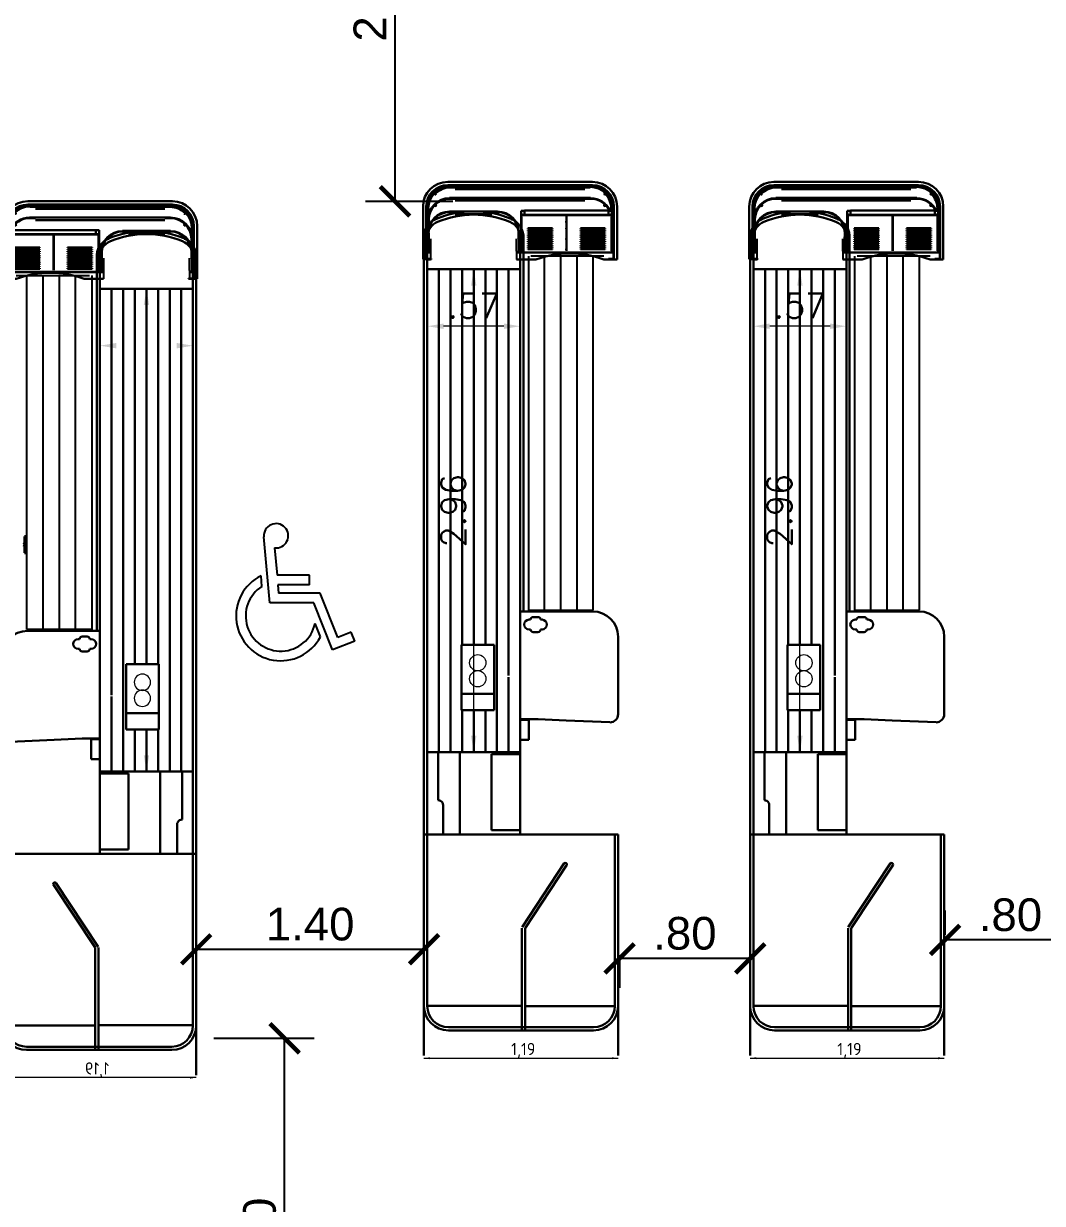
# Model space of a CAD drawing. Header units: millimetres. Extents: x 15590 to 15992, y 1055 to 1132.
# Drawn here: x 15850.69 to 15856.93, y 1075.63 to 1082.86 of the extents above; entities that cross this region are included whole.
import ezdxf
from ezdxf.enums import TextEntityAlignment as Align
from ezdxf.lldxf.tags import DXFTag

# ---------------------------------------------------------------- set-up
doc = ezdxf.new("R2010")
doc.units = ezdxf.units.MM
doc.header["$MEASUREMENT"] = 0
doc.layers.get('0').update_dxf_attribs({"lineweight": 9})
for name, color, linetype in [('AGR-CAISSE', 7, 'Continuous'), ('caisse', 7, 'Continuous'), ('CAISSES', 7, 'Continuous'), ('structure', 7, 'Continuous'), ('VISIBLE', 2, 'Continuous')]:
    doc.layers.add(name, color=color, linetype=linetype)
doc.layers.add('DM cloison', color=7, linetype='Continuous', lineweight=9)
doc.styles.add('Cotation', font='Romans.shx')
doc.styles.add('SEACAD_seiso_ttf', font='seiso.ttf')
doc.styles.get("Standard").update_dxf_attribs({"font": 'swiss.ttf', "height": 0.2})
tags = doc.linetypes.add('CENTER2', pattern=[28.575, 19.05, -3.175, 3.175, -3.175]).pattern_tags.tags
tags[10:11] = [DXFTag(74, 4), DXFTag(75, 0), DXFTag(340, '0'), DXFTag(46, 0.0), DXFTag(50, 0.0), DXFTag(44, 0.0), DXFTag(45, 0.0)]
tags[8:9] = [DXFTag(74, 4), DXFTag(75, 0), DXFTag(340, '0'), DXFTag(46, 0.0), DXFTag(50, 0.0), DXFTag(44, 0.0), DXFTag(45, 0.0)]
tags[6:7] = [DXFTag(74, 4), DXFTag(75, 0), DXFTag(340, '0'), DXFTag(46, 0.0), DXFTag(50, 0.0), DXFTag(44, 0.0), DXFTag(45, 0.0)]
tags[4:5] = [DXFTag(74, 4), DXFTag(75, 0), DXFTag(340, '0'), DXFTag(46, 0.0), DXFTag(50, 0.0), DXFTag(44, 0.0), DXFTag(45, 0.0)]
doc.dimstyles.new('DECIMAL-100', dxfattribs={"dimtxt": 0.15, "dimasz": 0.1, "dimexe": 0.2, "dimexo": 0.2, "dimgap": 0.05, "dimtad": 1, "dimzin": 4, "dimdsep": 46, "dimtxsty": 'Cotation', "dimcen": -0.5, "dimclrd": 1, "dimclre": 1, "dimclrt": 1, "dimadec": 0, "dimazin": 0, "dimtfac": 0.75, "dimtix": 1, "dimtmove": 2, "dimatfit": 3, "dimfxl": 1, "dimtvp": 0.9, "dimtolj": 1, "dimarcsym": 0})
doc.dimstyles.get("Standard").update_dxf_attribs({"dimtxt": 0.2, "dimasz": 0.18, "dimexe": 0.18, "dimexo": 0.0625, "dimgap": 0.05, "dimtad": 1, "dimzin": 4, "dimdsep": 46, "dimtxsty": 'Standard', "dimblk": 'ARCHTICK', "dimcen": 0.09, "dimadec": 0, "dimazin": 0, "dimtfac": 1, "dimtofl": 0, "dimtmove": 0, "dimatfit": 3, "dimfxl": 1, "dimtolj": 1, "dimtzin": 0, "dimarcsym": 0})

# ---------------------------------------------------------------- blocks, each defined once
blk = doc.blocks.new('_ArchTick')
at = {"color": 0, "linetype": 'ByBlock', "const_width": 0.15}
blk.add_lwpolyline([(-0.5, -0.5), (0.5, 0.5)], dxfattribs=at)
blk = doc.blocks.new('*D377')
at = {"color": 0, "lineweight": -2, "transparency": 16777216}
for p, q in [((15851.8551, 1076.6395), (15852.4689, 1076.6395)), ((15852.2889, 1074.1437), (15852.2889, 1076.6395)), ((15851.8551, 1074.1437), (15852.4689, 1074.1437))]:
    blk.add_line(p, q, dxfattribs=at)
at = {"layer": 'DEFPOINTS', "color": 0, "transparency": 16777216}
for p in [(15851.7926, 1076.6395), (15852.2889, 1076.6395), (15851.7926, 1074.1437)]:
    blk.add_point(p, dxfattribs=at)
at = {"color": 0, "lineweight": -2, "transparency": 16777216, "xscale": 0.18, "yscale": 0.18, "zscale": 0.18}
for p, rotation in [((15852.2889, 1076.6395), 90), ((15852.2889, 1074.1437), 270)]:
    blk.add_blockref('_ArchTick', p, dxfattribs=dict(at, rotation=rotation))
at = {"color": 0, "transparency": 16777216, "insert": (15852.1361, 1075.3916), "char_height": 0.2, "attachment_point": 5, "rotation": 90}
blk.add_mtext('\\A1;2.50', dxfattribs=at)
blk = doc.blocks.new('*D356')
at = {"color": 0, "lineweight": -2, "transparency": 16777216}
for p, q in [((15852.9654, 1081.7667), (15852.9654, 1084.2668)), ((15853.0265, 1084.2668), (15853.1454, 1084.2668)), ((15853.3199, 1081.7667), (15852.7854, 1081.7667))]:
    blk.add_line(p, q, dxfattribs=at)
at = {"layer": 'DEFPOINTS', "color": 0, "transparency": 16777216}
for p in [(15852.964, 1084.2668), (15852.9654, 1084.2668), (15853.3824, 1081.7667)]:
    blk.add_point(p, dxfattribs=at)
at = {"color": 0, "lineweight": -2, "transparency": 16777216, "xscale": 0.18, "yscale": 0.18, "zscale": 0.18}
for p, rotation in [((15852.9654, 1084.2668), 90), ((15852.9654, 1081.7667), 270)]:
    blk.add_blockref('_ArchTick', p, dxfattribs=dict(at, rotation=rotation))
at = {"color": 0, "transparency": 16777216, "insert": (15852.8126, 1083.0168), "char_height": 0.2, "attachment_point": 5, "rotation": 90}
blk.add_mtext('\\A1;2.50', dxfattribs=at)
blk = doc.blocks.new('*D75')
at = {"layer": 'CAISSES', "color": 1, "lineweight": -2, "transparency": 16777216}
for p, q in [((15696.0335, 1128.7426), (15696.1047, 1128.7426)), ((15695.9047, 1125.8851), (15695.9047, 1128.6426)), ((15696.0335, 1125.7851), (15696.1047, 1125.7851))]:
    blk.add_line(p, q, dxfattribs=at)
at = {"layer": 'CAISSES', "color": 1, "transparency": 16777216}
for points in [[(15695.8881, 1128.6426), (15695.9214, 1128.6426), (15695.9047, 1128.7426)], [(15695.8881, 1125.8851), (15695.9214, 1125.8851), (15695.9047, 1125.7851)]]:
    blk.add_solid(points, dxfattribs=at)
at = {"layer": 'DEFPOINTS', "color": 0, "transparency": 16777216}
for p in [(15695.8335, 1128.7426), (15695.9047, 1128.7426), (15695.8335, 1125.7851)]:
    blk.add_point(p, dxfattribs=at)
at = {"layer": 'CAISSES', "color": 1, "transparency": 16777216, "insert": (15695.7797, 1127.2639), "char_height": 0.15, "attachment_point": 5, "rotation": 90, "style": 'Cotation'}
blk.add_mtext('\\A1;2.96', dxfattribs=at)
blk = doc.blocks.new('*D76')
at = {"layer": 'CAISSES', "color": 1, "lineweight": -2, "transparency": 16777216}
for p, q in [((15695.6199, 1128.5426), (15695.6199, 1128.194)), ((15696.1895, 1128.5426), (15696.1895, 1128.194)), ((15696.0895, 1128.394), (15695.7199, 1128.394))]:
    blk.add_line(p, q, dxfattribs=at)
at = {"layer": 'CAISSES', "color": 1, "transparency": 16777216}
for points in [[(15695.7199, 1128.4107), (15695.7199, 1128.3773), (15695.6199, 1128.394)], [(15696.0895, 1128.4107), (15696.0895, 1128.3773), (15696.1895, 1128.394)]]:
    blk.add_solid(points, dxfattribs=at)
at = {"layer": 'DEFPOINTS', "color": 0, "transparency": 16777216}
for p in [(15695.6199, 1128.7426), (15696.1895, 1128.7426), (15695.6199, 1128.394)]:
    blk.add_point(p, dxfattribs=at)
at = {"layer": 'CAISSES', "color": 1, "transparency": 16777216, "insert": (15695.9047, 1128.519), "char_height": 0.15, "attachment_point": 5, "style": 'Cotation'}
blk.add_mtext('\\A1;.57', dxfattribs=at)
blk = doc.blocks.new('A$C20E746EF')
at = {"layer": 'CAISSES', "color": 3}
for p, q in [((0.0469, 0.0595), (0.0469, 0.0035)), ((0.5733, 0.0515), (0.5733, 0.0003))]:
    blk.add_line(p, q, dxfattribs=at)
at = {"layer": 'VISIBLE', "color": 3, "linetype": 'Continuous', "lineweight": 30}
for p, q in [((0.1513, 0.4755), (1.0386, 0.4755)), ((1.0386, 0.4553), (0.1513, 0.4553)), ((1.0386, 0.4538), (0.1513, 0.4538)), ((0.1518, 0.4538), (0.1518, 0.4523)), ((0.1629, 0.4464), (0.1629, 0.4452)), ((0.1629, 0.4464), (1.027, 0.4464)), ((0.1629, 0.4452), (1.027, 0.4452)), ((0.1931, 0.4452), (0.1629, 0.4452)), ((0.1654, 0.4447), (1.0245, 0.4447)), ((0.5937, 0.4407), (0.1654, 0.4407)), ((0.9968, 0.4452), (0.1931, 0.4452)), ((0.1931, 0.4452), (0.1931, 0.4447)), ((0.1931, 0.4351), (0.1931, 0.4407)), ((1.0245, 0.4407), (0.5962, 0.4407)), ((0.9968, 0.4447), (0.9968, 0.4452)), ((1.027, 0.4452), (0.9968, 0.4452)), ((0.9968, 0.4407), (0.9968, 0.4351)), ((1.027, 0.4464), (1.027, 0.4452)), ((1.0381, 0.4523), (1.0381, 0.4538)), ((0.1628, 0.3756), (0.1629, 0.3756)), ((0.1628, 0.3741), (0.1636, 0.3741)), ((0.1629, 0.3756), (0.1629, 0.3768)), ((1.027, 0.3768), (0.1629, 0.3768)), ((1.027, 0.3756), (0.1629, 0.3756)), ((0.1931, 0.3741), (0.1636, 0.3741)), ((0.1636, 0.3741), (0.1636, 0.3726)), ((0.1931, 0.3726), (0.1636, 0.3726)), ((0.1636, 0.3726), (0.1636, 0.3726)), ((0.1931, 0.3756), (0.1931, 0.3741)), ((0.1931, 0.3656), (0.1931, 0.3741)), ((0.9917, 0.4301), (0.1981, 0.4301)), ((0.9968, 0.3741), (0.9968, 0.3756)), ((0.9968, 0.3741), (0.9968, 0.3656)), ((1.0268, 0.3741), (0.9968, 0.3741)), ((1.0268, 0.3726), (0.9968, 0.3726)), ((1.0268, 0.3741), (1.027, 0.3741)), ((1.0268, 0.3741), (1.0268, 0.3726)), ((1.0268, 0.3726), (1.0268, 0.3726)), ((1.027, 0.3756), (1.027, 0.3768)), ((0, 0.0015), (0, 0.3242)), ((0.0202, 0.3242), (0.0202, 0.0398)), ((0.0217, 0.3242), (0.0217, 0.0418)), ((0.0222, 0.3242), (0.0222, 0.0419)), ((0.0237, 0.3242), (0.0222, 0.3242)), ((0.0318, 0.2839), (0.0318, 0.3141)), ((0.0323, 0.2561), (0.0323, 0.3116)), ((0.0363, 0.3116), (0.0363, 0.2788)), ((0.1628, 0.2935), (0.1629, 0.2935)), ((0.1628, 0.2919), (0.1628, 0.2919)), ((0.1931, 0.2919), (0.1628, 0.2919)), ((0.1628, 0.2919), (0.1628, 0.2904)), ((0.1931, 0.2904), (0.1628, 0.2904)), ((0.1628, 0.2904), (0.1628, 0.2904)), ((0.1629, 0.2935), (0.1629, 0.2947)), ((0.4573, 0.2947), (0.1629, 0.2947)), ((0.4573, 0.2935), (0.1629, 0.2935)), ((0.1931, 0.2935), (0.1931, 0.2919)), ((0.1931, 0.2834), (0.1931, 0.2919)), ((0.9917, 0.3605), (0.1981, 0.3605)), ((0.427, 0.2919), (0.427, 0.2935)), ((0.427, 0.2919), (0.427, 0.2834)), ((0.4573, 0.2919), (0.427, 0.2919)), ((0.4573, 0.2904), (0.427, 0.2904)), ((0.4573, 0.2935), (0.4573, 0.2947)), ((0.4573, 0.2919), (0.4573, 0.2904)), ((0.4573, 0.2904), (0.4573, 0.2904)), ((0.601, 0.2989), (0.6212, 0.2989)), ((0.601, 0.2987), (0.601, 0.2989)), ((0.601, 0.2987), (0.601, 0.2817)), ((0.6212, 0.2742), (0.6212, 0.2998)), ((0.6212, 0.2998), (1.1374, 0.2998)), ((1.1374, 0.2998), (1.1374, 0.2742)), ((1.1374, 0.2989), (1.1576, 0.2989)), ((1.1536, 0.2989), (1.1536, 0.3116)), ((1.1576, 0.3116), (1.1576, 0.2559)), ((1.1576, 0.2987), (1.1576, 0.2989)), ((1.1576, 0.2987), (1.1576, 0.2817)), ((1.1581, 0.3141), (1.1581, 0.2839)), ((1.1677, 0.3242), (1.1662, 0.3242)), ((1.1677, 0.0419), (1.1677, 0.3242)), ((1.1682, 0.0418), (1.1682, 0.3242)), ((1.1697, 0.0398), (1.1697, 0.3242)), ((1.1899, 0.3242), (1.1899, 0.0003)), ((0.0217, 0.2889), (0.0217, 0.2889)), ((0.0222, 0.2889), (0.0217, 0.2889)), ((0.0318, 0.2839), (0.0318, 0.246)), ((0.0323, 0.2839), (0.0318, 0.2839)), ((0.0318, 0.2143), (0.0318, 0.2445)), ((0.0333, 0.2143), (0.0333, 0.2445)), ((0.034, 0.2445), (0.034, 0.2143)), ((0.034, 0.2445), (0.0355, 0.2445)), ((0.0355, 0.2445), (0.0355, 0.2445)), ((0.0355, 0.2445), (0.0355, 0.2143)), ((0.0363, 0.2839), (0.0378, 0.2839)), ((0.422, 0.2783), (0.1981, 0.2783)), ((0.601, 0.2817), (0.601, 0.2803)), ((0.601, 0.2189), (0.601, 0.2803)), ((0.601, 0.2189), (0.601, 0.2189)), ((0.601, 0.0459), (0.601, 0.2189)), ((0.6022, 0.2341), (0.6028, 0.2341)), ((0.6022, 0.2275), (0.6022, 0.2341)), ((0.6028, 0.2284), (0.6022, 0.2284)), ((0.6028, 0.2275), (0.6022, 0.2275)), ((0.6028, 0.2768), (0.6028, 0.054)), ((0.6043, 0.2756), (0.6043, 0.054)), ((0.6212, 0.2731), (0.6212, 0.2742)), ((1.1374, 0.2742), (0.6212, 0.2742)), ((1.1374, 0.2731), (0.6212, 0.2731)), ((0.6212, 0.2731), (1.1374, 0.2731)), ((0.6212, 0.2718), (1.1374, 0.2718)), ((0.8783, 0.2341), (0.8785, 0.2341)), ((0.8783, 0.2275), (0.8783, 0.2341)), ((0.8785, 0.2284), (0.8783, 0.2284)), ((0.8785, 0.2275), (0.8783, 0.2275)), ((0.8785, 0.2718), (0.8785, 0.0538)), ((0.8801, 0.2718), (0.8801, 0.0538)), ((0.8801, 0.2341), (0.8803, 0.2341)), ((0.8803, 0.2284), (0.8801, 0.2284)), ((0.8803, 0.2275), (0.8801, 0.2275)), ((0.8803, 0.2341), (0.8803, 0.2275)), ((1.1374, 0.2731), (1.1374, 0.2742)), ((1.1543, 0.2758), (1.1543, 0.0538)), ((1.1559, 0.2768), (1.1559, 0.0538)), ((1.1559, 0.2341), (1.1564, 0.2341)), ((1.1564, 0.2284), (1.1559, 0.2284)), ((1.1564, 0.2275), (1.1559, 0.2275)), ((1.1564, 0.2341), (1.1564, 0.2275)), ((1.1581, 0.2839), (1.1576, 0.2839)), ((1.1576, 0.2803), (1.1576, 0.2817)), ((1.1576, 0.2189), (1.1576, 0.2803)), ((1.1576, 0.2189), (1.1576, 0.2189)), ((1.1576, 0.0459), (1.1576, 0.2189)), ((1.1581, 0.0671), (1.1581, 0.2839)), ((1.1581, 0.2445), (1.1581, 0.2143)), ((1.1682, 0.2889), (1.1677, 0.2889)), ((1.1682, 0.2889), (1.1682, 0.2889)), ((0.0318, 0.2143), (0.0318, 0.1624)), ((0.0333, 0.2143), (0.0318, 0.2143)), ((0.0318, 0.1321), (0.0318, 0.1624)), ((0.0333, 0.2143), (0.0418, 0.2143)), ((0.0333, 0.1624), (0.0333, 0.1624)), ((0.0333, 0.1624), (0.0333, 0.1321)), ((0.0333, 0.1624), (0.0348, 0.1624)), ((0.0348, 0.1624), (0.0348, 0.1624)), ((0.0348, 0.1624), (0.0348, 0.1321)), ((0.5854, 0.1624), (0.5854, 0.1624)), ((0.5869, 0.1624), (0.5854, 0.1624)), ((0.5854, 0.1321), (0.5854, 0.1624)), ((0.5869, 0.1624), (0.5869, 0.1624)), ((0.5869, 0.1321), (0.5869, 0.1624)), ((0.5884, 0.1624), (0.5884, 0.1321)), ((0.6022, 0.1928), (0.6028, 0.1928)), ((0.6022, 0.1871), (0.6022, 0.1928)), ((0.6022, 0.1916), (0.6028, 0.1916)), ((0.6028, 0.1871), (0.6022, 0.1871)), ((0.6025, 0.1871), (0.6025, 0.1916)), ((0.6028, 0.1904), (0.6025, 0.1904)), ((0.6025, 0.1904), (0.6025, 0.1904)), ((0.6025, 0.1871), (0.6025, 0.1904)), ((0.6431, 0.1897), (0.6431, 0.1926)), ((0.6431, 0.1926), (0.7943, 0.1926)), ((0.6431, 0.1913), (0.7943, 0.1913)), ((0.7943, 0.1897), (0.6431, 0.1897)), ((0.6431, 0.1781), (0.6431, 0.181)), ((0.6431, 0.181), (0.7943, 0.181)), ((0.6431, 0.1797), (0.7943, 0.1797)), ((0.7943, 0.1781), (0.6431, 0.1781)), ((0.6431, 0.1665), (0.6431, 0.1694)), ((0.6431, 0.1694), (0.7943, 0.1694)), ((0.6431, 0.1682), (0.7943, 0.1682)), ((0.7943, 0.1665), (0.6431, 0.1665)), ((0.6431, 0.155), (0.6431, 0.1578)), ((0.6431, 0.1578), (0.7943, 0.1578)), ((0.6431, 0.1566), (0.7943, 0.1566)), ((0.7943, 0.155), (0.6431, 0.155)), ((0.6431, 0.1434), (0.6431, 0.1463)), ((0.6431, 0.1463), (0.7943, 0.1463)), ((0.6431, 0.145), (0.7943, 0.145)), ((0.7943, 0.1926), (0.7943, 0.1897)), ((0.7943, 0.181), (0.7943, 0.1781)), ((0.7943, 0.1694), (0.7943, 0.1665)), ((0.7943, 0.1578), (0.7943, 0.155)), ((0.7943, 0.1463), (0.7943, 0.1434)), ((0.8783, 0.1871), (0.8783, 0.1928)), ((0.8783, 0.1928), (0.8785, 0.1928)), ((0.8783, 0.1916), (0.8785, 0.1916)), ((0.8785, 0.1871), (0.8783, 0.1871)), ((0.8801, 0.1928), (0.8803, 0.1928)), ((0.8801, 0.1916), (0.8803, 0.1916)), ((0.8803, 0.1871), (0.8801, 0.1871)), ((0.8803, 0.1928), (0.8803, 0.1871)), ((0.9643, 0.1926), (0.9643, 0.1897)), ((1.1155, 0.1926), (0.9643, 0.1926)), ((1.1155, 0.1913), (0.9643, 0.1913)), ((0.9643, 0.1897), (1.1155, 0.1897)), ((0.9643, 0.181), (0.9643, 0.1781)), ((1.1155, 0.181), (0.9643, 0.181)), ((1.1155, 0.1797), (0.9643, 0.1797)), ((0.9643, 0.1781), (1.1155, 0.1781)), ((0.9643, 0.1694), (0.9643, 0.1665)), ((1.1155, 0.1694), (0.9643, 0.1694)), ((1.1155, 0.1682), (0.9643, 0.1682)), ((0.9643, 0.1665), (1.1155, 0.1665)), ((0.9643, 0.1578), (0.9643, 0.155)), ((1.1155, 0.1578), (0.9643, 0.1578)), ((1.1155, 0.1566), (0.9643, 0.1566)), ((0.9643, 0.155), (1.1155, 0.155)), ((0.9643, 0.1463), (0.9643, 0.1434)), ((1.1155, 0.1463), (0.9643, 0.1463)), ((1.1155, 0.145), (0.9643, 0.145)), ((1.1155, 0.1897), (1.1155, 0.1926)), ((1.1155, 0.1781), (1.1155, 0.181)), ((1.1155, 0.1665), (1.1155, 0.1694)), ((1.1155, 0.155), (1.1155, 0.1578)), ((1.1155, 0.1434), (1.1155, 0.1463)), ((1.1559, 0.1928), (1.1564, 0.1928)), ((1.1559, 0.1916), (1.1564, 0.1916)), ((1.1559, 0.1904), (1.1561, 0.1904)), ((1.1564, 0.1871), (1.1559, 0.1871)), ((1.1561, 0.1871), (1.1561, 0.1916)), ((1.1561, 0.1904), (1.1561, 0.1904)), ((1.1561, 0.1871), (1.1561, 0.1904)), ((1.1564, 0.1928), (1.1564, 0.1871)), ((1.1581, 0.2143), (1.1576, 0.2143)), ((1.1581, 0.0479), (1.1581, 0.2143)), ((0.0318, 0.1321), (0.0318, 0.0464)), ((0.0333, 0.1321), (0.0318, 0.1321)), ((0.0333, 0.1321), (0.0418, 0.1321)), ((0.0469, 0.1271), (0.0469, 0.0515)), ((0.5733, 0.0515), (0.5733, 0.1271)), ((0.5783, 0.1321), (0.5869, 0.1321)), ((0.5884, 0.1321), (0.5869, 0.1321)), ((0.5884, 0.0464), (0.5884, 0.1321)), ((0.6022, 0.1292), (0.6028, 0.1292)), ((0.6022, 0.1234), (0.6022, 0.1292)), ((0.6022, 0.128), (0.6028, 0.128)), ((0.6028, 0.1234), (0.6022, 0.1234)), ((0.6025, 0.1234), (0.6025, 0.128)), ((0.6028, 0.1268), (0.6025, 0.1268)), ((0.6025, 0.1268), (0.6025, 0.1268)), ((0.6025, 0.1234), (0.6025, 0.1268)), ((0.7943, 0.1434), (0.6431, 0.1434)), ((0.6431, 0.1318), (0.6431, 0.1347)), ((0.6431, 0.1347), (0.7943, 0.1347)), ((0.6431, 0.1335), (0.7943, 0.1335)), ((0.7943, 0.1318), (0.6431, 0.1318)), ((0.6431, 0.1203), (0.6431, 0.1231)), ((0.6431, 0.1231), (0.7943, 0.1231)), ((0.6431, 0.1219), (0.7943, 0.1219)), ((0.7943, 0.1203), (0.6431, 0.1203)), ((0.6431, 0.1087), (0.6431, 0.1116)), ((0.6431, 0.1116), (0.7943, 0.1116)), ((0.6431, 0.1103), (0.7943, 0.1103)), ((0.7943, 0.1087), (0.6431, 0.1087)), ((0.6431, 0.0971), (0.6431, 0.1)), ((0.6431, 0.1), (0.7943, 0.1)), ((0.6431, 0.0988), (0.7943, 0.0988)), ((0.7943, 0.0971), (0.6431, 0.0971)), ((0.6431, 0.0855), (0.6431, 0.0884)), ((0.6431, 0.0884), (0.7943, 0.0884)), ((0.6431, 0.0872), (0.7943, 0.0872)), ((0.7943, 0.0855), (0.6431, 0.0855)), ((0.6431, 0.074), (0.6431, 0.0769)), ((0.6431, 0.0769), (0.7943, 0.0769)), ((0.6431, 0.0756), (0.7943, 0.0756)), ((0.7943, 0.074), (0.6431, 0.074)), ((0.7943, 0.1347), (0.7943, 0.1318)), ((0.7943, 0.1231), (0.7943, 0.1203)), ((0.7943, 0.1116), (0.7943, 0.1087)), ((0.7943, 0.1), (0.7943, 0.0971)), ((0.7943, 0.0884), (0.7943, 0.0855)), ((0.7943, 0.0769), (0.7943, 0.074)), ((0.8783, 0.1234), (0.8783, 0.1292)), ((0.8783, 0.1292), (0.8785, 0.1292)), ((0.8783, 0.128), (0.8785, 0.128)), ((0.8785, 0.1234), (0.8783, 0.1234)), ((0.8801, 0.1292), (0.8803, 0.1292)), ((0.8801, 0.128), (0.8803, 0.128)), ((0.8803, 0.1234), (0.8801, 0.1234)), ((0.8803, 0.1292), (0.8803, 0.1234)), ((0.9643, 0.1434), (1.1155, 0.1434)), ((0.9643, 0.1347), (0.9643, 0.1318)), ((1.1155, 0.1347), (0.9643, 0.1347)), ((1.1155, 0.1335), (0.9643, 0.1335)), ((0.9643, 0.1318), (1.1155, 0.1318)), ((0.9643, 0.1231), (0.9643, 0.1203)), ((1.1155, 0.1231), (0.9643, 0.1231)), ((1.1155, 0.1219), (0.9643, 0.1219)), ((0.9643, 0.1203), (1.1155, 0.1203)), ((0.9643, 0.1116), (0.9643, 0.1087)), ((1.1155, 0.1116), (0.9643, 0.1116)), ((1.1155, 0.1103), (0.9643, 0.1103)), ((0.9643, 0.1087), (1.1155, 0.1087)), ((0.9643, 0.1), (0.9643, 0.0971)), ((1.1155, 0.1), (0.9643, 0.1)), ((1.1155, 0.0988), (0.9643, 0.0988)), ((0.9643, 0.0971), (1.1155, 0.0971)), ((0.9643, 0.0884), (0.9643, 0.0855)), ((1.1155, 0.0884), (0.9643, 0.0884)), ((1.1155, 0.0872), (0.9643, 0.0872)), ((0.9643, 0.0855), (1.1155, 0.0855)), ((0.9643, 0.0769), (0.9643, 0.074)), ((1.1155, 0.0769), (0.9643, 0.0769)), ((1.1155, 0.0756), (0.9643, 0.0756)), ((0.9643, 0.074), (1.1155, 0.074)), ((1.1155, 0.1318), (1.1155, 0.1347)), ((1.1155, 0.1203), (1.1155, 0.1231)), ((1.1155, 0.1087), (1.1155, 0.1116)), ((1.1155, 0.0971), (1.1155, 0.1)), ((1.1155, 0.0855), (1.1155, 0.0884)), ((1.1155, 0.074), (1.1155, 0.0769)), ((1.1559, 0.1292), (1.1564, 0.1292)), ((1.1559, 0.128), (1.1564, 0.128)), ((1.1559, 0.1268), (1.1561, 0.1268)), ((1.1564, 0.1234), (1.1559, 0.1234)), ((1.1561, 0.1234), (1.1561, 0.128)), ((1.1561, 0.1268), (1.1561, 0.1268)), ((1.1561, 0.1234), (1.1561, 0.1268)), ((1.1564, 0.1292), (1.1564, 0.1234)), ((0, 0.0015), (0.0202, 0.0015)), ((0.0202, 0.0035), (0.0202, 0.0398)), ((0.0202, 0.003), (0.0202, 0.0015)), ((0.0217, 0.0015), (0.0222, 0.0015)), ((0.0222, 0.0419), (0.0222, 0.0398)), ((0.0222, 0.0419), (0.0469, 0.0419)), ((0.0222, 0.0035), (0.0222, 0.0398)), ((0.0222, 0.0035), (0.0222, 0.0398)), ((0.0524, 0.0035), (0.0222, 0.0035)), ((0.0222, 0.0015), (0.0222, 0.0003)), ((0.0524, 0.0015), (0.0222, 0.0015)), ((0.0469, 0.0003), (0.0222, 0.0003)), ((0.0318, 0.0464), (0.0333, 0.0464)), ((0.0318, 0.0419), (0.0318, 0.0464)), ((0.0418, 0.0464), (0.0333, 0.0464)), ((0.0333, 0.0464), (0.0333, 0.0434)), ((0.0333, 0.0419), (0.0333, 0.0434)), ((0.0333, 0.0434), (0.0348, 0.0434)), ((0.0333, 0.0419), (0.0333, 0.0434)), ((0.0348, 0.0464), (0.0348, 0.0434)), ((0.0348, 0.0434), (0.0348, 0.0434)), ((0.0348, 0.0434), (0.0348, 0.0434)), ((0.0348, 0.0419), (0.0348, 0.0434)), ((0.0348, 0.0434), (0.0469, 0.0434)), ((0.0474, 0.0035), (0.0474, 0.0015)), ((0.0524, 0.0035), (0.0474, 0.0035)), ((0.0474, 0.003), (0.0519, 0.003)), ((0.0474, 0.003), (0.0519, 0.003)), ((0.0519, 0.003), (0.0519, 0.0035)), ((0.0519, 0.0015), (0.0519, 0.003)), ((0.0524, 0.0035), (0.0524, 0.0015)), ((0.0524, 0.0035), (0.0524, 0.002)), ((0.0524, 0.002), (0.0524, 0.002)), ((0.5733, 0.0434), (0.5854, 0.0434)), ((0.5733, 0.0419), (0.601, 0.0419)), ((0.6919, 0.0003), (0.5733, 0.0003)), ((0.5869, 0.0464), (0.5783, 0.0464)), ((0.5854, 0.0434), (0.5854, 0.0464)), ((0.5854, 0.0434), (0.5854, 0.0434)), ((0.5869, 0.0434), (0.5854, 0.0434)), ((0.5854, 0.0434), (0.5854, 0.0434)), ((0.5854, 0.0419), (0.5854, 0.0434)), ((0.5854, 0.0434), (0.5869, 0.0434)), ((0.5869, 0.0464), (0.5884, 0.0464)), ((0.5869, 0.0434), (0.5869, 0.0464)), ((0.5869, 0.0434), (0.5869, 0.0419)), ((0.5884, 0.0464), (0.5884, 0.0419)), ((0.5884, 0.0449), (0.601, 0.0449)), ((0.5884, 0.0434), (0.601, 0.0434)), ((0.601, 0.0459), (0.601, 0.0432)), ((0.601, 0.0432), (0.601, 0.0429)), ((1.1576, 0.0432), (0.601, 0.0432)), ((0.6025, 0.0429), (0.601, 0.0429)), ((0.601, 0.0419), (0.601, 0.0429)), ((0.6025, 0.0419), (0.601, 0.0419)), ((0.6022, 0.0656), (0.6028, 0.0656)), ((0.6022, 0.0598), (0.6022, 0.0656)), ((0.6022, 0.0644), (0.6028, 0.0644)), ((0.6028, 0.0598), (0.6022, 0.0598)), ((0.6025, 0.0598), (0.6025, 0.0644)), ((0.6028, 0.0632), (0.6025, 0.0632)), ((0.6025, 0.0632), (0.6025, 0.0632)), ((0.6025, 0.0598), (0.6025, 0.0632)), ((0.6025, 0.0432), (0.6025, 0.0429)), ((0.6025, 0.0419), (0.6025, 0.0429)), ((0.6025, 0.0419), (1.1561, 0.0419)), ((0.6043, 0.054), (0.6028, 0.054)), ((0.6431, 0.0653), (0.7943, 0.0653)), ((0.6431, 0.0624), (0.6431, 0.0653)), ((0.6431, 0.0641), (0.7943, 0.0641)), ((0.7943, 0.0624), (0.6431, 0.0624)), ((0.7943, 0.0653), (0.7943, 0.0624)), ((0.8783, 0.0598), (0.8783, 0.0656)), ((0.8783, 0.0656), (0.8785, 0.0656)), ((0.8783, 0.0644), (0.8785, 0.0644)), ((0.8785, 0.0598), (0.8783, 0.0598)), ((0.8801, 0.0656), (0.8803, 0.0656)), ((0.8801, 0.0644), (0.8803, 0.0644)), ((0.8803, 0.0598), (0.8801, 0.0598)), ((0.8803, 0.0656), (0.8803, 0.0598)), ((1.1155, 0.0653), (0.9643, 0.0653)), ((0.9643, 0.0653), (0.9643, 0.0624)), ((1.1155, 0.0641), (0.9643, 0.0641)), ((0.9643, 0.0624), (1.1155, 0.0624)), ((1.1899, 0.0003), (1.1086, 0.0003)), ((1.1155, 0.0624), (1.1155, 0.0653)), ((1.1374, 0.0015), (1.1374, 0.0035)), ((1.1677, 0.0035), (1.1374, 0.0035)), ((1.1425, 0.0035), (1.1374, 0.0035)), ((1.138, 0.002), (1.1374, 0.002)), ((1.1677, 0.0015), (1.1374, 0.0015)), ((1.138, 0.0035), (1.138, 0.003)), ((1.138, 0.003), (1.1425, 0.003)), ((1.138, 0.0015), (1.138, 0.003)), ((1.138, 0.003), (1.1425, 0.003)), ((1.1425, 0.0035), (1.1425, 0.0015)), ((1.1677, 0.0015), (1.1425, 0.0015)), ((1.1559, 0.0656), (1.1564, 0.0656)), ((1.1559, 0.0644), (1.1564, 0.0644)), ((1.1559, 0.0632), (1.1561, 0.0632)), ((1.1564, 0.0598), (1.1559, 0.0598)), ((1.1561, 0.0598), (1.1561, 0.0644)), ((1.1561, 0.0632), (1.1561, 0.0632)), ((1.1561, 0.0598), (1.1561, 0.0632)), ((1.1561, 0.0432), (1.1561, 0.0429)), ((1.1561, 0.0429), (1.1576, 0.0429)), ((1.1561, 0.0419), (1.1561, 0.0429)), ((1.1561, 0.0419), (1.1576, 0.0419)), ((1.1564, 0.0656), (1.1564, 0.0598)), ((1.1576, 0.0479), (1.1581, 0.0479)), ((1.1576, 0.0459), (1.1576, 0.0432)), ((1.1576, 0.0447), (1.1576, 0.0447)), ((1.1576, 0.0432), (1.1576, 0.0429)), ((1.1576, 0.0419), (1.1576, 0.0429)), ((1.1576, 0.0419), (1.1677, 0.0419)), ((1.1581, 0.062), (1.1581, 0.0671)), ((1.1581, 0.0671), (1.1581, 0.0671)), ((1.1581, 0.062), (1.1581, 0.062)), ((1.1581, 0.057), (1.1581, 0.062)), ((1.1581, 0.057), (1.1581, 0.0419)), ((1.1581, 0.0479), (1.1581, 0.0419)), ((1.1677, 0.0398), (1.1677, 0.0419)), ((1.1677, 0.0398), (1.1677, 0.0035)), ((1.1677, 0.0398), (1.1677, 0.0035)), ((1.1677, 0.0015), (1.1677, 0.0003)), ((1.1677, 0.0015), (1.1682, 0.0015)), ((1.1677, 0), (1.1677, 0.0003)), ((1.1697, 0.0398), (1.1697, 0.0035)), ((1.1697, 0), (1.1697, 0.003)), ((1.1697, 0), (1.1677, 0))]:
    blk.add_line(p, q, dxfattribs=at)
for centre, radius in [((0.2218, 0.4377), 0.00303), ((0.5949, 0.4377), 0.00328), ((0.5949, 0.4377), 0.00303), ((0.968, 0.4377), 0.00303), ((0.0762, 0.4007), 0.00303), ((1.1136, 0.4007), 0.00303), ((0.0762, 0.3312), 0.00403), ((0.0762, 0.3312), 0.00303), ((1.1136, 0.3312), 0.00403), ((1.1136, 0.3312), 0.00303), ((0.0762, 0.249), 0.00403), ((0.0762, 0.249), 0.00303), ((0.5439, 0.249), 0.00403), ((0.5439, 0.249), 0.00303)]:
    blk.add_circle(centre, radius, dxfattribs=at)
for centre, radius, start, end in [((0.1513, 0.3242), 0.1513, 90, 180), ((0.1513, 0.3242), 0.1311, 90, 180), ((0.1513, 0.3242), 0.1296, 90, 180), ((0.1518, 0.3242), 0.1281, 90, 180), ((0.1629, 0.3141), 0.1311, 90, 180), ((0.1654, 0.3116), 0.1331, 90, 180), ((0.1654, 0.3116), 0.1291, 90, 134.94638), ((0.2218, 0.4377), 0.00328, 112.61986, 0), ((0.968, 0.4377), 0.00328, 112.61986, 0), ((1.0245, 0.3116), 0.1331, 0, 90), ((1.027, 0.3141), 0.1311, 0, 90), ((1.0381, 0.3242), 0.1281, 0, 90), ((1.0386, 0.3242), 0.1513, 0, 90), ((1.0386, 0.3242), 0.1311, 0, 90), ((1.0386, 0.3242), 0.1296, 0, 90), ((0.1628, 0.2445), 0.1311, 90, 180), ((0.1628, 0.2445), 0.1296, 90, 180), ((0.1636, 0.2445), 0.1281, 90, 180), ((0.1629, 0.3141), 0.1296, 126.75918, 143.24082), ((1.0268, 0.2445), 0.1281, 25.0914, 90), ((1.027, 0.2445), 0.1311, 24.47188, 90), ((1.027, 0.2445), 0.1296, 24.77666, 90), ((1.027, 0.3141), 0.1296, 36.75918, 53.24082), ((1.0245, 0.3116), 0.1291, 0, 44.94638), ((0.1628, 0.1624), 0.1311, 90, 180), ((0.1628, 0.1624), 0.1296, 90, 180), ((0.1628, 0.1624), 0.1281, 90, 180), ((0.1654, 0.242), 0.1331, 126.97914, 143.02086), ((0.4573, 0.1624), 0.1311, 0, 90), ((0.4573, 0.1624), 0.1296, 0, 90), ((0.4573, 0.1624), 0.1281, 0, 90), ((1.0245, 0.242), 0.1331, 36.97914, 53.02086), ((0.1654, 0.1599), 0.1331, 126.97914, 143.02086), ((0.4548, 0.1599), 0.1331, 36.97914, 53.02086), ((1.027, 0.2445), 0.1311, 0, 4.98638), ((0.9003, -0.5628), 0.6004, 69.69652, 110.30348)]:
    blk.add_arc(centre, radius, start, end, dxfattribs=at)
for points in [[(0.6212, 0.2731), (0.601, 0.2731), (0.601, 0.2817)], [(0.6212, 0.2718), (0.601, 0.2718), (0.601, 0.2803)], [(1.1576, 0.2817), (1.1576, 0.2731), (1.1374, 0.2731)], [(1.1576, 0.2803), (1.1576, 0.2718), (1.1374, 0.2718)]]:
    blk.add_rational_spline(points, [1, 0.707106781187, 1], degree=2, dxfattribs=at)
blk = doc.blocks.new('*D366')
at = {"color": 0, "lineweight": -2, "transparency": 16777216}
for p, q in [((15851.747, 1077.1544), (15851.747, 1077.365)), ((15853.143, 1077.1544), (15853.143, 1077.365)), ((15851.747, 1077.185), (15853.143, 1077.185))]:
    blk.add_line(p, q, dxfattribs=at)
at = {"layer": 'DEFPOINTS', "color": 0, "transparency": 16777216}
for p in [(15853.143, 1077.185), (15851.747, 1077.0919), (15853.143, 1077.0919)]:
    blk.add_point(p, dxfattribs=at)
at = {"color": 0, "lineweight": -2, "transparency": 16777216, "xscale": 0.18, "yscale": 0.18, "zscale": 0.18, "rotation": 180}
blk.add_blockref('_ArchTick', (15851.747, 1077.185), dxfattribs=at)
at = {"color": 0, "lineweight": -2, "transparency": 16777216, "xscale": 0.18, "yscale": 0.18, "zscale": 0.18}
blk.add_blockref('_ArchTick', (15853.143, 1077.185), dxfattribs=at)
at = {"color": 0, "transparency": 16777216, "insert": (15852.445, 1077.3378), "char_height": 0.2, "attachment_point": 5}
blk.add_mtext('\\A1;1.40', dxfattribs=at)
blk = doc.blocks.new('cai panneau handicape')
at = {"color": 0}
for p, q in [((-0.4538, 0.1537), (-0.3166, 0.2082)), ((-0.4538, 0.1537), (-0.432, 0.0988)), ((-0.3166, 0.2082), (-0.2018, -0.0807)), ((-0.432, 0.0988), (-0.3497, 0.1315)), ((-0.3497, 0.1315), (-0.2419, -0.1398)), ((-0.2424, 0.1283), (-0.21, 0.0468)), ((-0.2419, -0.1398), (0.0136, -0.1398)), ((-0.2018, -0.0807), (0.0677, -0.0807)), ((0.018, -0.19), (0.0136, -0.1398)), ((0.0677, -0.0807), (0.103, -0.4848)), ((-0.1756, -0.19), (0.018, -0.19)), ((-0.1756, -0.19), (-0.1756, -0.2491)), ((0.1154, -0.1816), (0.121, -0.2461)), ((-0.1756, -0.2491), (0.0232, -0.2491)), ((0.0379, -0.4174), (0.0232, -0.2491))]:
    blk.add_line(p, q, dxfattribs=at)
for centre, major_axis, start_param, end_param in [((0, 0), (-0.1939, 0.1939), 2.813248, 6.581904), ((0, 0), (-0.1521, 0.1521), 2.922199, 6.849409), ((0.0288, -0.4913), (-0.0527, 0.0527), -0.90722, 4.01418)]:
    blk.add_ellipse(centre, major_axis=major_axis, ratio=1, start_param=start_param, end_param=end_param, dxfattribs=at)
blk = doc.blocks.new('Handi')
at = {"rotation": 180}
blk.add_blockref('cai panneau handicape', (0, 0), dxfattribs=at)
blk = doc.blocks.new('*D379')
at = {"color": 0, "lineweight": -2, "transparency": 16777216}
for p, q in [((15856.337, 1077.2735), (15856.337, 1077.4225)), ((15857.137, 1077.2735), (15857.137, 1077.4225)), ((15857.137, 1077.2425), (15856.337, 1077.2425))]:
    blk.add_line(p, q, dxfattribs=at)
at = {"layer": 'DEFPOINTS', "color": 0, "transparency": 16777216}
for p in [(15856.337, 1077.2425), (15856.337, 1077.211), (15857.137, 1077.211)]:
    blk.add_point(p, dxfattribs=at)
at = {"color": 0, "lineweight": -2, "transparency": 16777216, "xscale": 0.18, "yscale": 0.18, "zscale": 0.18, "rotation": 180}
blk.add_blockref('_ArchTick', (15856.337, 1077.2425), dxfattribs=at)
at = {"color": 0, "lineweight": -2, "transparency": 16777216, "xscale": 0.18, "yscale": 0.18, "zscale": 0.18}
blk.add_blockref('_ArchTick', (15857.137, 1077.2425), dxfattribs=at)
at = {"color": 0, "transparency": 16777216, "insert": (15856.737, 1077.3953), "char_height": 0.2, "attachment_point": 5}
blk.add_mtext('\\A1;.80', dxfattribs=at)
blk = doc.blocks.new('*D380')
at = {"color": 0, "lineweight": -2, "transparency": 16777216}
for p, q in [((15854.3419, 1077.1485), (15854.3419, 1076.9488)), ((15855.1419, 1077.1485), (15855.1419, 1076.9488)), ((15855.1419, 1077.1288), (15854.3419, 1077.1288))]:
    blk.add_line(p, q, dxfattribs=at)
at = {"layer": 'DEFPOINTS', "color": 0, "transparency": 16777216}
for p in [(15854.3419, 1077.211), (15855.1419, 1077.211), (15854.3419, 1077.1288)]:
    blk.add_point(p, dxfattribs=at)
at = {"color": 0, "lineweight": -2, "transparency": 16777216, "xscale": 0.18, "yscale": 0.18, "zscale": 0.18, "rotation": 180}
blk.add_blockref('_ArchTick', (15854.3419, 1077.1288), dxfattribs=at)
at = {"color": 0, "lineweight": -2, "transparency": 16777216, "xscale": 0.18, "yscale": 0.18, "zscale": 0.18}
blk.add_blockref('_ArchTick', (15855.1419, 1077.1288), dxfattribs=at)
at = {"color": 0, "transparency": 16777216, "insert": (15854.7419, 1077.2816), "char_height": 0.2, "attachment_point": 5}
blk.add_mtext('\\A1;.80', dxfattribs=at)
blk = doc.blocks.new('CAISSE 520')
for centre in [(-0.2898, 2.2504), (-0.2898, 2.1523)]:
    blk.add_circle(centre, 0.05)
at = {"layer": 'AGR-CAISSE', "color": 7, "linetype": 'Continuous', "lineweight": 30}
for p, q in [((-0.6196, 1.1992), (-0.6196, -0.1561)), ((-0.6196, 1.1992), (0.5696, 1.1992)), ((0.5696, 0.1499), (0.5696, 1.1992)), ((0.5696, -0.1561), (0.5696, 1.1992)), ((-0.0183, 0.6305), (0.2401, 1.0223)), ((0, 0.625), (0.2563, 1.0136)), ((-0.02, 0.625), (-0.02, 0)), ((0, 0), (0, 0.625)), ((-0.4697, -0.002), (0.4197, -0.002))]:
    blk.add_line(p, q, dxfattribs=at)
at = {"layer": 'AGR-CAISSE', "color": 4, "linetype": 'Continuous', "lineweight": 30, "true_color": 0x00ffff}
for p, q in [((-0.5996, 0.1499), (-0.02, 0.1499)), ((0, 0.1479), (0.5497, 0.1479))]:
    blk.add_line(p, q, dxfattribs=at)
at = {"layer": 'AGR-CAISSE', "color": 7, "linetype": 'Continuous', "lineweight": 30}
for centre, radius, start, end in [((0.2464, 1.0145), 0.00999, 354.64653, 128.81324), ((-0.4697, 0.1479), 0.1499, 180, 270), ((0.4197, 0.1479), 0.1499, 270, 0)]:
    blk.add_arc(centre, radius, start, end, dxfattribs=at)
at = {"layer": 'CAISSES', "color": 7, "linetype": 'Continuous', "lineweight": 30}
for p, q in [((-0.6196, 1.111), (-0.6196, 4.8653)), ((-0.5996, 4.8646), (-0.5996, 1.111)), ((-0.03, 4.8488), (-0.03, 1.7032)), ((-0.01, 2.5652), (-0.01, 4.8481)), ((0.4147, 2.5652), (-0.03, 2.5652)), ((0.0491, 2.5307), (0.079, 2.5307)), ((0.0241, 2.5148), (0.0331, 2.5148)), ((0.095, 2.5148), (0.104, 2.5148)), ((0.0241, 2.4548), (0.0331, 2.4548)), ((0.0491, 2.4388), (0.079, 2.4388)), ((0.095, 2.4548), (0.104, 2.4548)), ((0.5696, 1.9356), (0.5696, 2.4103)), ((0.0799, 1.9056), (-0.03, 1.9056)), ((-0.03, 1.9014), (0.0235, 1.9014)), ((0.0235, 1.9014), (0.0235, 1.7784)), ((0.0799, 1.9056), (0.2513, 1.8979)), ((0.2513, 1.8979), (0.5197, 1.8857)), ((0.0235, 1.7784), (-0.03, 1.7784)), ((-0.5996, 1.7032), (-0.0314, 1.7032)), ((-0.5327, 1.7032), (-0.5327, 1.4086)), ((-0.3997, 1.1992), (-0.3997, 1.7032)), ((-0.03, 1.6907), (-0.03, 1.7119)), ((-0.5327, 1.4086), (-0.5249, 1.4076)), ((-0.5249, 1.4076), (-0.5177, 1.4046)), ((-0.5177, 1.4046), (-0.5115, 1.3998)), ((-0.5115, 1.3998), (-0.5067, 1.3936)), ((-0.5067, 1.3936), (-0.5037, 1.3864)), ((-0.5037, 1.3864), (-0.5027, 1.3786)), ((-0.5027, 1.3786), (-0.5027, 1.1992)), ((-0.6146, 1.1992), (-0.025, 1.1992)), ((-0.5996, 1.1992), (-0.5996, 0.1499)), ((-0.03, 1.226), (-0.03, 1.1992)), ((0.5497, 0.1499), (0.5497, 1.1992)), ((-0.4697, 0.0179), (0.4197, 0.0179))]:
    blk.add_line(p, q, dxfattribs=at)
at = {"layer": 'CAISSES', "color": 3}
for p, q in [((0.0203, 4.7412), (0.0203, 2.5728)), ((0.4828, 4.7412), (0.0353, 4.7412)), ((0.1197, 2.5728), (0.1197, 4.7412)), ((0.219, 2.5728), (0.219, 4.7412)), ((0.3183, 2.5728), (0.3183, 4.7412)), ((0.4176, 2.5728), (0.4176, 4.7412)), ((0.0203, 2.5728), (0.4176, 2.5728))]:
    blk.add_line(p, q, dxfattribs=at)
at = {"layer": 'CAISSES', "color": 4, "linetype": 'Continuous', "lineweight": 30, "true_color": 0x00ffff}
blk.add_line((-0.03, 4.6607), (-0.5996, 4.6607), dxfattribs=at)
at = {"layer": 'CAISSES', "color": 5, "linetype": 'Continuous', "lineweight": 30, "true_color": 0x0000ff}
for p, q in [((-0.5284, 1.7032), (-0.5284, 4.6607)), ((-0.4572, 4.6607), (-0.4572, 1.7032)), ((-0.386, 2.524), (-0.386, 4.6607)), ((-0.3148, 4.6607), (-0.3148, 2.524)), ((-0.2436, 2.3604), (-0.2436, 4.6607)), ((-0.1724, 4.6607), (-0.1724, 1.7032)), ((-0.1012, 2.1721), (-0.1012, 4.6607)), ((-0.386, 2.3604), (-0.386, 2.524)), ((-0.3148, 2.524), (-0.3148, 2.3604)), ((-0.1012, 1.7032), (-0.1012, 2.1631)), ((-0.386, 1.7032), (-0.386, 1.9606)), ((-0.3148, 1.9606), (-0.3148, 1.7033)), ((-0.2436, 1.7032), (-0.2436, 1.9606))]:
    blk.add_line(p, q, dxfattribs=at)
at = {"layer": 'CAISSES', "color": 1, "linetype": 'CENTER2', "lineweight": 30, "true_color": 0xff0000}
for p, q in [((-0.3898, 2.3604), (-0.3898, 1.9606)), ((-0.1899, 2.3604), (-0.3898, 2.3604)), ((-0.1899, 1.9606), (-0.1899, 2.3604)), ((-0.1899, 2.0605), (-0.3898, 2.0605)), ((-0.3898, 1.9606), (-0.1899, 1.9606))]:
    blk.add_line(p, q, dxfattribs=at)
at = {"layer": 'CAISSES', "color": 17, "linetype": 'Continuous', "lineweight": 30, "true_color": 0x993333}
for p, q in [((-0.0315, 1.6907), (-0.2049, 1.6907)), ((-0.2049, 1.6907), (-0.2049, 1.226)), ((-0.03, 1.6907), (-0.03, 1.226)), ((-0.2049, 1.226), (-0.0315, 1.226))]:
    blk.add_line(p, q, dxfattribs=at)
at = {"layer": 'CAISSES', "color": 7, "linetype": 'Continuous', "lineweight": 15}
blk.add_line((-0.6196, -0.1718), (0.5696, -0.1718), dxfattribs=at)
at = {"layer": 'CAISSES', "color": 7, "linetype": 'Continuous', "lineweight": 30}
for centre, radius, start, end in [((-0.3148, 4.4206), 0.595, 67.39027, 112.60973), ((-0.3148, 4.4206), 0.575, 67.39027, 112.60973), ((-0.4979, 4.8567), 0.122, 111.84853, 175.95665), ((-0.4979, 4.8567), 0.102, 111.84853, 175.95665), ((-0.1317, 4.8567), 0.102, 355.57808, 68.15147), ((-0.1317, 4.8567), 0.122, 355.95665, 68.15147), ((0.0491, 2.5148), 0.016, 90, 180), ((0.079, 2.5148), 0.016, 0, 90), ((0.4147, 2.4103), 0.1549, 0, 90), ((0.0241, 2.4848), 0.03, 90, 270), ((0.104, 2.4848), 0.03, 270, 90), ((0.0491, 2.4548), 0.016, 180, 270), ((0.079, 2.4548), 0.016, 270, 0), ((0.5197, 1.9356), 0.05, 270, 0), ((-0.4697, 0.1479), 0.1299, 180, 270), ((0.4197, 0.1479), 0.1299, 270, 0)]:
    blk.add_arc(centre, radius, start, end, dxfattribs=at)
at = {"layer": 'CAISSES', "color": 7, "linetype": 'Continuous', "lineweight": 15}
for points in [[(-0.5821, -0.1781), (-0.6196, -0.1718), (-0.5821, -0.1656)], [(0.5322, -0.1781), (0.5322, -0.1656), (0.5696, -0.1718)]]:
    blk.add_solid(points, dxfattribs=at)
at = {"layer": 'CAISSES', "color": 3}
blk.add_blockref('A$C20E746EF', (-0.6257, 4.7209), dxfattribs=at)
at = {"layer": 'CAISSES', "color": 7, "linetype": 'Continuous', "lineweight": 15, "style": 'SEACAD_seiso_ttf'}
blk.add_text('1,19', height=0.07495, dxfattribs=at).set_placement((-0.0855, -0.0781), align=Align.TOP_LEFT)
at = {"layer": 'CAISSES'}
dim = blk.add_linear_dim(base=(-0.5996, 4.312), p1=(-0.03, 4.6607), p2=(-0.5996, 4.6607), dimstyle='DECIMAL-100', dxfattribs=at)
dim.commit()
dim.dimension.update_dxf_attribs({"geometry": '*D76', "text_midpoint": (-0.3148, 4.437), "insert": (-15696.2195, -1124.0819)})
dim = blk.add_linear_dim(base=(-0.3148, 4.6607), p1=(-0.386, 1.7032), p2=(-0.386, 4.6607), angle=90, dimstyle='DECIMAL-100', dxfattribs=at)
dim.commit()
dim.dimension.update_dxf_attribs({"geometry": '*D75', "text_midpoint": (-0.4398, 3.1819), "insert": (-15696.2195, -1124.0819)})

msp = doc.modelspace()

# ---------------------------------------------------------------- linework, layer by layer
at = {"layer": 'structure', "color": 160, "linetype": 'Continuous', "lineweight": 35, "ltscale": 1000}
for p, q in [((15850.7032, 1079.7138), (15850.6947, 1079.7138)), ((15850.6947, 1079.7138), (15850.6947, 1079.6722)), ((15850.7032, 1079.6138), (15850.7032, 1079.7138)), ((15850.6947, 1079.6554), (15850.6947, 1079.6138)), ((15850.6947, 1079.6138), (15850.7032, 1079.6138))]:
    msp.add_line(p, q, dxfattribs=at)
for centre, start, end in [((15850.6891, 1079.6722), 270, 0), ((15850.6891, 1079.6554), 0, 90)]:
    msp.add_arc(centre, 0.0056, start, end, dxfattribs=at)

# ---------------------------------------------------------------- block references
at = {"layer": 'caisse'}
msp.add_blockref('Handi', (15852.2654, 1079.2266), dxfattribs=at)
at = {"layer": 'DM cloison'}
for p in [(15853.7626, 1076.6895), (15855.7615, 1076.6895)]:
    msp.add_blockref('CAISSE 520', p, dxfattribs=at)
at = {"layer": 'DM cloison', "xscale": -1}
msp.add_blockref('CAISSE 520', (15851.1274, 1076.5704), dxfattribs=at)

# ---------------------------------------------------------------- dimensions: what is measured, and where the dimension line sits
for base, p1, p2, picture, middle in [((15852.9654, 1084.2668), (15853.3824, 1081.7667), (15852.964, 1084.2668), '*D356', (15852.8126, 1083.0168)), ((15852.2889, 1076.6395), (15851.7926, 1074.1437), (15851.7926, 1076.6395), '*D377', (15852.1361, 1075.3916))]:
    dim = msp.add_linear_dim(base=base, p1=p1, p2=p2, angle=90, dimstyle='Standard')
    dim.commit()
    dim.dimension.update_dxf_attribs({"geometry": picture, "text_midpoint": middle})
for base, p1, p2, picture, middle in [((15856.337, 1077.2425), (15857.137, 1077.211), (15856.337, 1077.211), '*D379', (15856.737, 1077.3953)), ((15853.143, 1077.185), (15851.747, 1077.0919), (15853.143, 1077.0919), '*D366', (15852.445, 1077.3378)), ((15854.3419, 1077.1288), (15855.1419, 1077.211), (15854.3419, 1077.211), '*D380', (15854.7419, 1077.2816))]:
    dim = msp.add_linear_dim(base=base, p1=p1, p2=p2, dimstyle='Standard')
    dim.commit()
    dim.dimension.update_dxf_attribs({"geometry": picture, "text_midpoint": middle})

doc.saveas('drawing.dxf')
